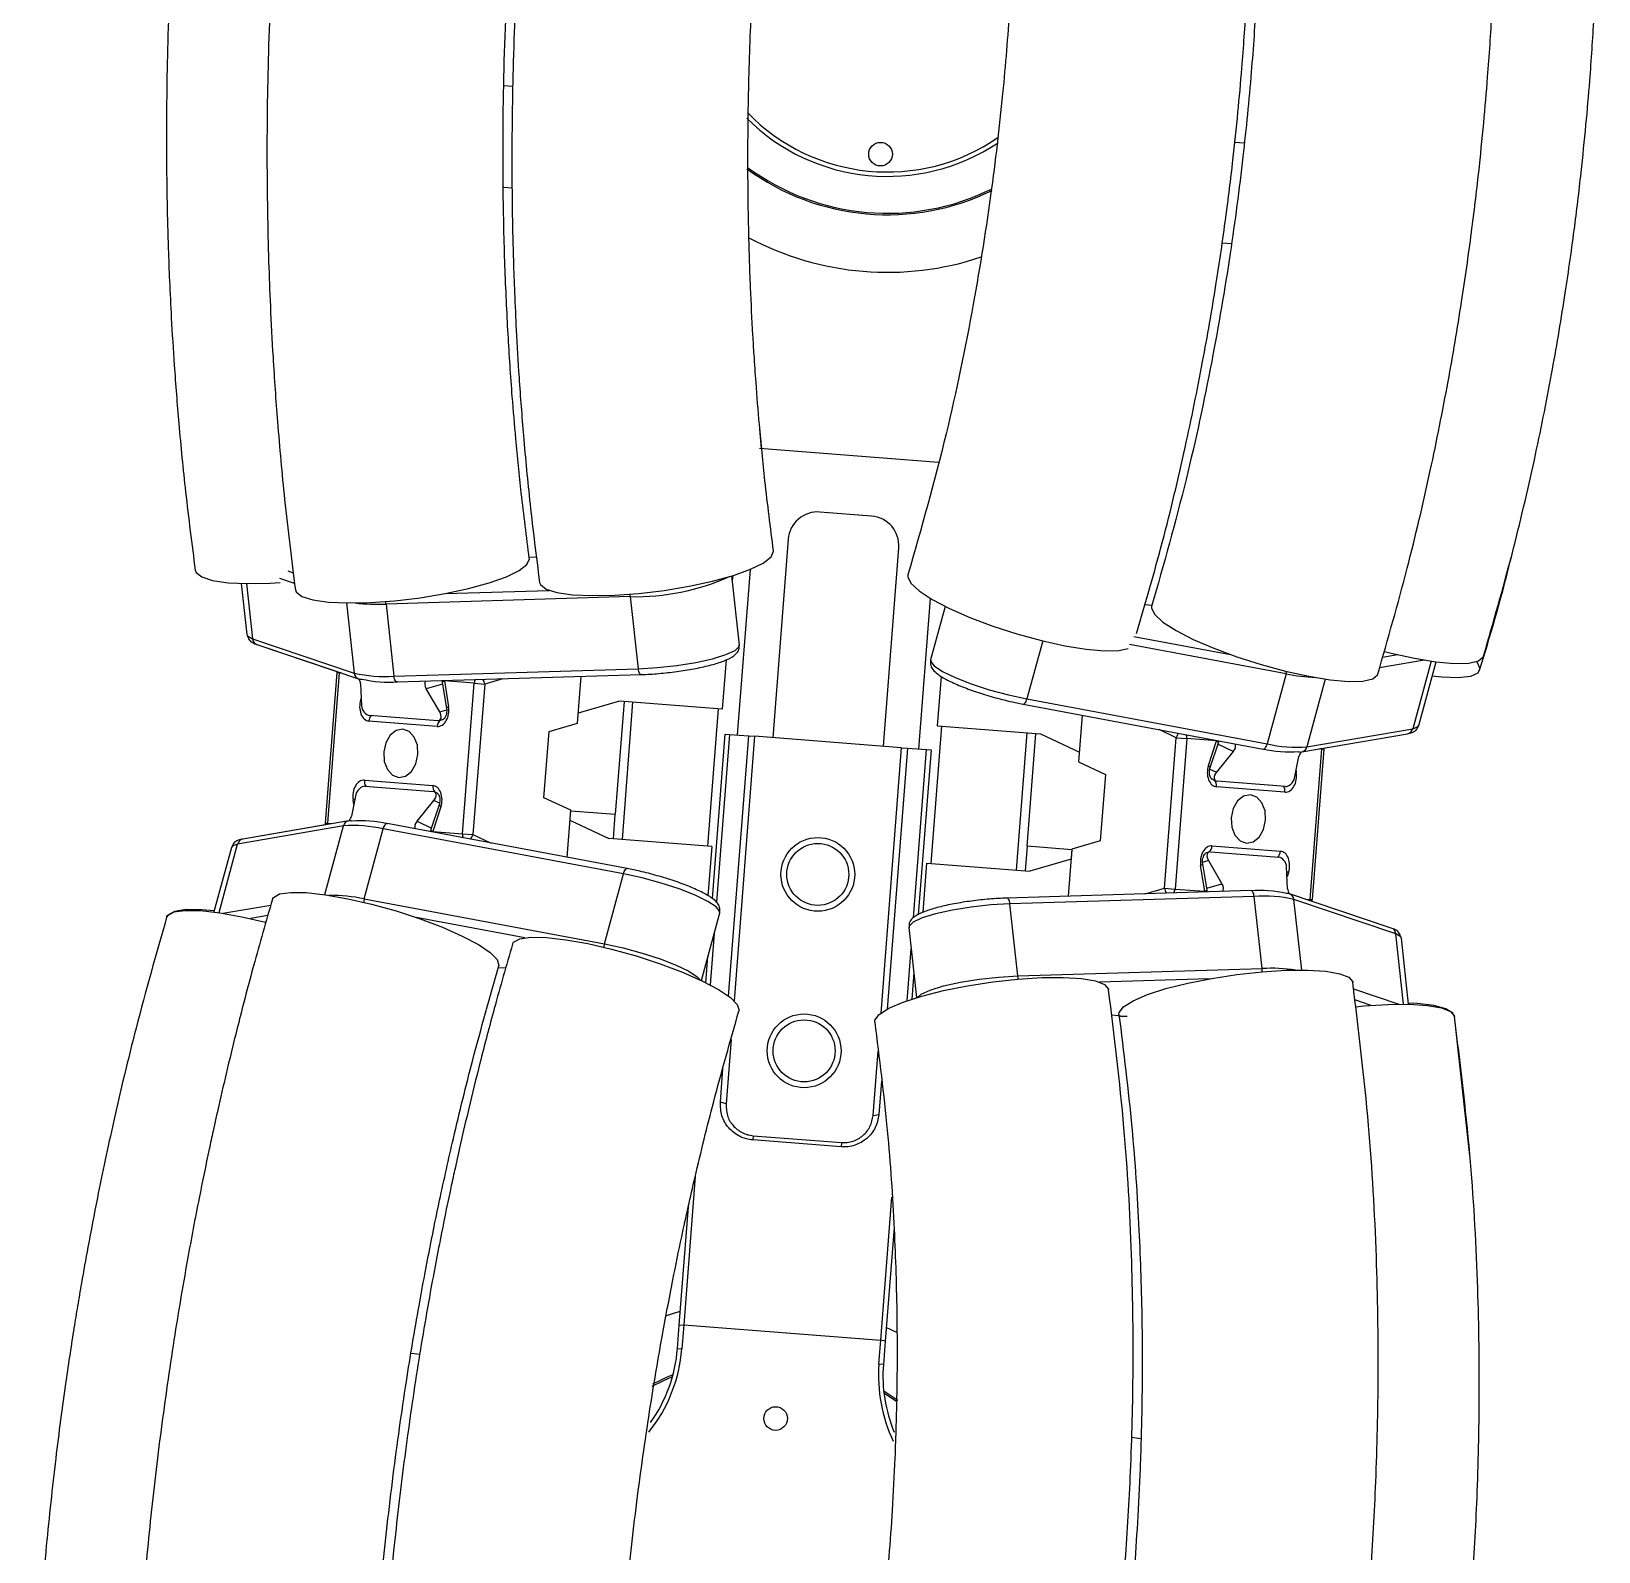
# Model space of a CAD drawing. Header units: millimetres. Extents: x 15 to 1184, y 5 to 836.
# Drawn here: x 490.67 to 511.92, y 333.74 to 354.36 of the extents above; entities that cross this region are included whole.
import ezdxf

# ---------------------------------------------------------------- set-up
doc = ezdxf.new("R2010")
doc.units = ezdxf.units.MM
doc.layers.get('0').update_dxf_attribs({"lineweight": 18})

msp = doc.modelspace()

# ---------------------------------------------------------------- linework, layer by layer
at = {"color": 7, "linetype": 'Continuous', "lineweight": 25}
for p, q in [((497.0805, 353.6245), (497.2022, 353.6151)), ((506.9882, 352.8562), (507.1165, 352.8463)), ((497.192, 352.2309), (497.0772, 352.2398)), ((506.9419, 351.4748), (506.815, 351.4846)), ((500.5731, 348.7039), (500.5496, 348.9655)), ((500.545, 348.7061), (502.9703, 348.518)), ((502.0642, 347.7859), (501.3633, 347.8402)), ((500.9336, 347.4724), (500.7249, 344.7804)), ((497.4209, 347.2343), (497.5215, 347.2265)), ((502.2233, 344.6642), (502.4321, 347.3562)), ((494.1525, 347.0422), (494.2246, 347.0179)), ((500.2717, 346.0364), (500.1683, 346.9739)), ((500.181, 346.9778), (500.1756, 346.908)), ((500.4175, 347.0616), (500.2435, 344.8178)), ((493.5179, 346.8722), (493.5942, 346.1808)), ((493.518, 346.8721), (493.5942, 346.1808)), ((493.5882, 346.8705), (493.6708, 346.1217)), ((494.2421, 346.8701), (494.0419, 346.9376)), ((496.282, 346.7348), (497.6948, 346.7779)), ((494.945, 346.6084), (495.0499, 345.6572)), ((498.7922, 346.6934), (495.4817, 346.5925)), ((495.4817, 346.5925), (495.5895, 345.6153)), ((498.7922, 346.6934), (498.8999, 345.7162)), ((502.7047, 344.6269), (502.863, 346.6678)), ((503.0613, 346.5609), (502.8647, 345.8353)), ((505.7674, 346.587), (505.866, 346.5794)), ((505.6203, 346.1529), (506.9316, 345.9071)), ((493.6708, 346.1217), (495.0499, 345.6572)), ((493.7306, 346.0438), (495.1097, 345.5793)), ((493.7306, 346.0438), (494.8177, 345.6776)), ((504.3837, 346.0933), (504.1707, 345.3075)), ((507.6832, 345.6463), (505.5585, 346.0445)), ((495.5895, 345.6153), (498.8999, 345.7162)), ((500.0925, 345.8359), (500.0406, 345.1672)), ((509.5593, 345.8341), (508.9505, 345.7295)), ((508.9903, 345.8727), (509.1936, 345.9077)), ((509.6487, 345.8201), (509.3999, 344.902)), ((509.4846, 344.9485), (509.7182, 345.8106)), ((494.8155, 345.6632), (494.6573, 343.6228)), ((494.8156, 345.6632), (494.6574, 343.6228)), ((494.8448, 345.661), (494.6866, 343.6206)), ((494.8177, 345.6776), (494.8155, 345.6632)), ((494.8155, 345.6632), (494.8156, 345.6632)), ((494.8178, 345.6776), (494.8156, 345.6632)), ((494.8156, 345.6632), (494.8448, 345.661)), ((494.8455, 345.6682), (494.8448, 345.661)), ((494.8738, 345.6587), (494.8448, 345.661)), ((495.137, 345.5111), (495.15, 345.2119)), ((495.6303, 345.5364), (498.9408, 345.6373)), ((496.2474, 345.507), (496.026, 345.4422)), ((496.2439, 345.5283), (496.3024, 345.1794)), ((496.272, 345.5503), (496.2726, 345.556)), ((496.272, 345.5503), (496.3305, 345.2014)), ((496.6778, 345.5188), (496.272, 345.5503)), ((496.5195, 343.4784), (496.6778, 345.5188)), ((496.8188, 345.5079), (496.6605, 343.4675)), ((496.6778, 345.5188), (496.8188, 345.5079)), ((497.0656, 345.5802), (496.8188, 345.5079)), ((498.0769, 344.9787), (498.1261, 345.6125)), ((502.9591, 344.9409), (503.0111, 345.6123)), ((507.6832, 345.6463), (507.4261, 344.6974)), ((508.2151, 345.5761), (507.9657, 344.6556)), ((495.1389, 345.2938), (495.1456, 345.3137)), ((495.1389, 345.2938), (495.1466, 345.2895)), ((496.2091, 345.1298), (496.026, 345.4422)), ((498.6447, 345.2755), (498.0873, 345.1123)), ((500.0406, 345.1672), (498.6447, 345.2755)), ((504.1707, 345.3075), (507.4261, 344.6974)), ((496.1825, 345.0112), (495.2559, 345.083)), ((496.2091, 345.1298), (496.3038, 345.1575)), ((498.7082, 345.2706), (498.5897, 343.7424)), ((498.825, 345.2615), (498.6808, 343.4016)), ((499.843, 343.3115), (499.9872, 345.1714)), ((504.1182, 345.2358), (507.3736, 344.6257)), ((504.9194, 345.0857), (504.8702, 344.4519)), ((496.1766, 344.9347), (495.2499, 345.0065)), ((496.1992, 345.0127), (496.2528, 345.0284)), ((497.6213, 343.9675), (497.691, 344.8657)), ((497.691, 344.8657), (498.0769, 344.9787)), ((503.0124, 344.9368), (502.8682, 343.0769)), ((502.9591, 344.9409), (504.3549, 344.8327)), ((506.1949, 344.7808), (505.9621, 344.8903)), ((507.9657, 344.6556), (509.3999, 344.902)), ((499.9053, 342.6004), (500.0783, 344.8306)), ((500.1381, 344.8259), (499.9615, 342.5488)), ((500.0783, 344.8306), (500.1381, 344.8259)), ((500.1252, 341.2763), (500.3989, 344.8057)), ((500.1381, 344.8259), (500.3989, 344.8057)), ((500.4771, 344.7997), (500.199, 341.2139)), ((500.3989, 344.8057), (500.4771, 344.7997)), ((502.4711, 344.645), (500.4771, 344.7997)), ((502.1921, 341.0479), (502.4711, 344.645)), ((502.5492, 344.639), (502.2747, 341.0994)), ((502.4711, 344.645), (502.5492, 344.639)), ((502.5492, 344.639), (502.8101, 344.6187)), ((504.0304, 342.9868), (504.1746, 344.8467)), ((504.1729, 343.3094), (504.2914, 344.8376)), ((504.3549, 344.8327), (504.8806, 344.5855)), ((506.0367, 342.7404), (506.1949, 344.7808)), ((506.3359, 344.7699), (506.1777, 342.7294)), ((506.1949, 344.7808), (506.3359, 344.7699)), ((506.7417, 344.7384), (506.3359, 344.7699)), ((506.6301, 344.4027), (506.7417, 344.7384)), ((506.6544, 344.3766), (506.7661, 344.7123)), ((506.742, 344.7441), (506.7417, 344.7384)), ((506.9681, 344.5936), (506.7593, 344.6919)), ((507.8946, 344.5878), (509.3288, 344.8342)), ((508.1981, 344.6254), (508.1982, 344.64)), ((502.6334, 342.3405), (502.8101, 344.6187)), ((502.8699, 344.6141), (502.6966, 342.3799)), ((502.8101, 344.6187), (502.8699, 344.6141)), ((504.8702, 344.4519), (505.2341, 344.2807)), ((506.9681, 344.5936), (506.739, 344.3132)), ((507.7981, 344.2311), (507.8571, 344.5247)), ((508.0107, 342.5873), (508.1689, 344.6277)), ((508.0399, 342.585), (508.1981, 344.6254)), ((508.1689, 344.6277), (508.1398, 344.63)), ((508.1689, 344.6277), (508.1693, 344.635)), ((508.1689, 344.6277), (508.1981, 344.6254)), ((505.2341, 344.2807), (505.1645, 343.3826)), ((506.6493, 344.3554), (506.739, 344.3132)), ((506.6802, 344.2198), (506.7307, 344.196)), ((507.8217, 344.3103), (507.8134, 344.3072)), ((507.8182, 344.331), (507.8217, 344.3103)), ((495.0715, 344.0105), (495.0126, 343.7169)), ((495.1878, 344.2047), (496.1144, 344.1329)), ((495.1961, 344.1215), (496.1227, 344.0497)), ((496.1753, 344.0285), (496.139, 344.0455)), ((507.6677, 344.0435), (506.7411, 344.1154)), ((507.6736, 344.1201), (506.747, 344.1919)), ((495.0444, 343.875), (495.0338, 343.9379)), ((495.9016, 343.6479), (496.1307, 343.9284)), ((496.201, 343.8716), (496.0894, 343.536)), ((496.2254, 343.8455), (496.1138, 343.5099)), ((496.2062, 343.8928), (496.1307, 343.9284)), ((497.9852, 343.7964), (497.6213, 343.9675)), ((497.9358, 343.1586), (497.9852, 343.7964)), ((497.9847, 343.7893), (498.5897, 343.7424)), ((494.904, 343.586), (493.4698, 343.3396)), ((494.9751, 343.6537), (493.5409, 343.4073)), ((494.6582, 343.5993), (493.5409, 343.4073)), ((494.6512, 342.6529), (494.904, 343.586)), ((494.6573, 343.6228), (494.6574, 343.6228)), ((494.6574, 343.6228), (494.6866, 343.6206)), ((494.6866, 343.6206), (494.7523, 343.6155)), ((498.7514, 343.0057), (495.4961, 343.6158)), ((495.9016, 343.6479), (496.0962, 343.5564)), ((497.9749, 343.6628), (498.5005, 343.4156)), ((498.564, 343.4107), (498.5897, 343.7424)), ((495.1864, 342.5953), (495.4436, 343.5442)), ((498.6989, 342.9341), (495.4436, 343.5442)), ((496.1138, 343.5099), (496.1133, 343.5001)), ((496.1138, 343.5099), (496.5195, 343.4784)), ((496.5195, 343.4784), (496.6605, 343.4675)), ((496.6605, 343.4675), (496.9075, 343.3513)), ((499.8964, 343.3073), (498.5005, 343.4156)), ((505.1645, 343.3826), (504.7785, 343.2696)), ((493.385, 343.293), (493.1479, 342.4182)), ((493.3851, 343.293), (493.148, 342.4182)), ((493.2176, 342.4088), (493.4698, 343.3396)), ((499.8964, 343.3073), (499.8445, 342.6379)), ((504.1729, 343.3094), (504.1472, 342.9777)), ((504.778, 343.2625), (504.1729, 343.3094)), ((504.7785, 343.2696), (504.7291, 342.6318)), ((504.7779, 343.2625), (504.7681, 343.136)), ((506.6411, 343.2311), (506.6026, 343.2199)), ((506.6579, 343.2327), (507.5845, 343.1608)), ((506.6789, 343.3136), (507.6055, 343.2418)), ((502.7631, 342.4134), (502.8148, 343.081)), ((502.8148, 343.081), (504.2107, 342.9728)), ((504.7681, 343.136), (504.2106, 342.9728)), ((504.7682, 343.136), (504.2107, 342.9728)), ((506.5835, 342.698), (506.5249, 343.0468)), ((506.6313, 343.1141), (506.5516, 343.0907)), ((506.6116, 342.72), (506.553, 343.0689)), ((506.6313, 343.1141), (506.8144, 342.8017)), ((507.7033, 342.7327), (507.6904, 343.0319)), ((507.7165, 342.9544), (507.6964, 342.8938)), ((498.4418, 341.9852), (498.6989, 342.9341)), ((505.7747, 342.6637), (506.0367, 342.7404)), ((506.0367, 342.7404), (506.1777, 342.7294)), ((506.1777, 342.7294), (506.5835, 342.698)), ((506.608, 342.7412), (506.8144, 342.8017)), ((493.271, 342.4007), (493.9186, 342.512)), ((495.1864, 342.5953), (498.4418, 341.9852)), ((507.2101, 342.7074), (503.8996, 342.6065)), ((507.2509, 342.6285), (503.9404, 342.5276)), ((504.0482, 341.5504), (503.9404, 342.5276)), ((506.5824, 342.6883), (506.5835, 342.698)), ((507.3587, 341.6513), (507.2509, 342.6285)), ((509.1097, 342.2), (507.7307, 342.6646)), ((509.1695, 342.1221), (507.7905, 342.5867)), ((507.8959, 341.6306), (507.7905, 342.5867)), ((507.9449, 342.5924), (508.0107, 342.5873)), ((508.0107, 342.5873), (508.0399, 342.585)), ((493.8781, 342.3686), (493.6453, 342.3286)), ((497.3615, 342.0677), (495.8916, 342.3432)), ((499.7563, 341.4887), (500.005, 342.4062)), ((499.9286, 342.1243), (499.8747, 341.4295)), ((502.5686, 342.2074), (502.6735, 341.2562)), ((509.2748, 341.1677), (509.1695, 342.1221)), ((502.5461, 341.2147), (502.6006, 341.9175)), ((509.345, 341.1668), (509.2461, 342.0631)), ((497.1037, 341.6544), (497.0038, 341.6622)), ((497.0126, 341.6615), (497.0045, 341.6604)), ((499.8168, 341.4591), (499.8443, 341.8132)), ((502.6359, 341.5971), (502.6079, 341.2355)), ((504.0482, 341.5504), (507.3587, 341.6513)), ((506.6388, 341.5115), (505.1541, 341.4662)), ((502.6733, 341.2561), (502.6734, 341.2573)), ((508.5973, 341.374), (509.21, 341.1676)), ((508.8361, 341.1517), (508.6136, 341.2267)), ((505.4194, 341.0096), (505.3153, 341.0176)), ((505.4103, 341.0103), (505.4631, 340.9993)), ((510.1756, 339.1155), (509.9663, 341)), ((500.1584, 340.6896), (500.0905, 339.8146)), ((502.0845, 339.66), (502.1522, 340.533)), ((500.0139, 339.8404), (500.0493, 340.2973)), ((502.1992, 340.125), (502.1642, 339.6736)), ((500.0905, 339.8146), (500.0139, 339.8404)), ((502.0845, 339.66), (502.1642, 339.6736)), ((500.4584, 339.3849), (500.4538, 339.3264)), ((501.6502, 339.2336), (500.4538, 339.3264)), ((500.4584, 339.3849), (501.6548, 339.2921)), ((501.6548, 339.2921), (501.6502, 339.2336)), ((499.6733, 338.8319), (499.5172, 336.8192)), ((502.1892, 336.612), (502.3394, 338.5495)), ((499.4569, 336.8174), (499.5812, 338.4208)), ((502.3679, 338.1405), (502.2485, 336.601)), ((499.4323, 336.5006), (499.4569, 336.8174)), ((499.4569, 336.8174), (499.5172, 336.8192)), ((499.5172, 336.8192), (499.4921, 336.4959)), ((499.5172, 336.8192), (502.1892, 336.612)), ((502.4137, 336.7106), (502.2627, 336.7846)), ((502.1641, 336.2887), (502.1892, 336.612)), ((502.2485, 336.601), (502.1892, 336.612)), ((502.2485, 336.601), (502.2239, 336.2841)), ((495.9393, 336.4162), (495.8207, 336.43)), ((499.4323, 336.5006), (499.4921, 336.4959)), ((502.2239, 336.2841), (502.1641, 336.2887)), ((502.4216, 335.7965), (502.2288, 335.9212)), ((502.2316, 335.8962), (502.4021, 335.7857)), ((505.7146, 335.2763), (505.586, 335.2913))]:
    msp.add_line(p, q, dxfattribs=at)
for points in [[(494.252, 346.7865), (494.263, 346.7569), (494.3408, 346.6965), (494.4887, 346.6503), (494.6996, 346.6204), (494.9638, 346.6081), (495.2689, 346.6141), (495.6005, 346.6381), (495.9433, 346.6789), (496.2811, 346.7347), (496.5982, 346.8028), (496.8798, 346.88), (497.1126, 346.9628), (497.2859, 347.0473), (497.3914, 347.1294), (497.4243, 347.2055), (497.4238, 347.2105)], [(497.5627, 346.8859), (497.5736, 346.8563), (497.6514, 346.7957), (497.7992, 346.7493), (498.01, 346.7192), (498.2741, 346.707), (498.5791, 346.713), (498.9107, 346.7372), (499.2534, 346.7783), (499.5912, 346.8344), (499.9083, 346.9029), (500.1899, 346.9805), (500.4228, 347.0638), (500.596, 347.1487), (500.7016, 347.2313), (500.7346, 347.3077), (500.7341, 347.3129)], [(492.8952, 347.0506), (492.906, 347.0211), (492.9835, 346.9598), (493.1311, 346.9129), (493.3418, 346.8826), (493.6057, 346.8703), (493.9105, 346.8766), (494.0469, 346.8847)], [(502.5561, 346.9874), (502.5539, 346.9613), (502.5964, 346.8739), (502.7086, 346.7701), (502.8853, 346.6548), (503.1181, 346.5333), (503.3962, 346.4112), (503.7067, 346.2944), (504.0349, 346.1883), (504.3656, 346.0978), (504.6832, 346.0271), (504.973, 345.9797), (505.2213, 345.9576), (505.4166, 345.9619), (505.5408, 345.9888)], [(495.4817, 346.5925), (495.4803, 346.612), (495.4803, 346.6275)], [(498.7922, 346.6934), (498.7908, 346.7129), (498.7907, 346.7266)], [(505.861, 346.5611), (505.8591, 346.5356), (505.902, 346.4495), (506.0146, 346.3473), (506.1918, 346.2335), (506.4251, 346.1137), (506.7038, 345.9933), (507.0147, 345.878), (507.3433, 345.7732), (507.6743, 345.6837), (507.9922, 345.6139), (508.2821, 345.5669), (508.5304, 345.5449), (508.7257, 345.549), (508.8586, 345.579), (508.9231, 345.6334), (508.9266, 345.6436)], [(493.5942, 346.1808), (493.602, 346.1621), (493.6708, 346.1217)], [(498.8999, 345.7162), (499.158, 345.7313), (499.4246, 345.7603), (499.6807, 345.8014), (499.9078, 345.8515), (500.0896, 345.907), (500.2129, 345.9639), (500.269, 346.0182), (500.2717, 346.0364)], [(509.0161, 345.9515), (509.1079, 345.9282), (509.4257, 345.8581), (509.7155, 345.811), (509.9639, 345.789), (510.1591, 345.7931), (510.2922, 345.8233), (510.3567, 345.878), (510.3602, 345.8881)], [(498.9408, 345.6373), (498.9332, 345.6389), (498.9257, 345.6443), (498.9186, 345.6533), (498.9123, 345.6655), (498.9069, 345.6804), (498.9028, 345.6976), (498.8999, 345.7162)], [(502.8647, 345.8353), (502.8646, 345.8169), (502.9116, 345.7547), (503.0247, 345.6794), (503.1958, 345.5965), (503.4124, 345.512), (503.6591, 345.432), (503.9181, 345.3621), (504.1707, 345.3075)], [(510.2633, 345.8128), (510.2672, 345.8081), (510.3098, 345.7209), (510.2806, 345.6541), (510.1811, 345.611), (510.0159, 345.5935), (509.7928, 345.6024), (509.6656, 345.6164)], [(495.6303, 345.5364), (495.6227, 345.538), (495.6152, 345.5434), (495.6081, 345.5524), (495.6018, 345.5646), (495.5965, 345.5795), (495.5923, 345.5967), (495.5895, 345.6153)], [(496.243, 345.5551), (496.2425, 345.5463), (496.2439, 345.5283)], [(496.272, 345.5503), (496.2593, 345.5444), (496.2501, 345.5386), (496.2449, 345.533), (496.2439, 345.5283)], [(507.6832, 345.6463), (507.6876, 345.6653), (507.6899, 345.6799)], [(504.1182, 345.2358), (504.1259, 345.2363), (504.1342, 345.2404), (504.1426, 345.2482), (504.1507, 345.2593), (504.1583, 345.2732), (504.1651, 345.2895), (504.1707, 345.3075)], [(496.3305, 345.2014), (496.3178, 345.1956), (496.3087, 345.1897), (496.3035, 345.1841), (496.3024, 345.1794)], [(495.9148, 344.5516), (495.9069, 344.6789), (495.8647, 344.7896), (495.7948, 344.8667), (495.7077, 344.8987), (495.6167, 344.8806), (495.5357, 344.8151), (495.477, 344.7123), (495.4495, 344.5877), (495.4575, 344.4604), (495.4996, 344.3498), (495.5696, 344.2726), (495.6566, 344.2407), (495.7476, 344.2588), (495.8286, 344.3243), (495.8873, 344.4271), (495.9148, 344.5516)], [(509.3999, 344.902), (509.4741, 344.9313), (509.4846, 344.9485)], [(506.7417, 344.7384), (506.7533, 344.7306), (506.7615, 344.7234), (506.7657, 344.7171), (506.7661, 344.7123)], [(506.7661, 344.7123), (506.7702, 344.7299), (506.771, 344.7387)], [(507.3736, 344.6257), (507.3813, 344.6262), (507.3896, 344.6303), (507.3979, 344.6381), (507.4061, 344.6492), (507.4137, 344.6631), (507.4204, 344.6794), (507.4261, 344.6974)], [(506.6301, 344.4027), (506.6417, 344.395), (506.6498, 344.3878), (506.6541, 344.3815), (506.6545, 344.3767)], [(507.4059, 343.6605), (507.398, 343.7878), (507.3558, 343.8985), (507.2859, 343.9756), (507.1988, 344.0076), (507.1078, 343.9895), (507.0268, 343.924), (506.9681, 343.8212), (506.9406, 343.6966), (506.9486, 343.5693), (506.9907, 343.4587), (507.0607, 343.3815), (507.1478, 343.3496), (507.2387, 343.3677), (507.3198, 343.4332), (507.3785, 343.536), (507.4059, 343.6605)], [(495.0587, 343.9463), (495.0495, 343.9436), (495.0338, 343.9379)], [(496.201, 343.8716), (496.2013, 343.8668), (496.2056, 343.8605), (496.2137, 343.8533), (496.2254, 343.8455)], [(494.6573, 343.6228), (494.6573, 343.6077), (494.6582, 343.5993)], [(494.6574, 343.6228), (494.6573, 343.6077), (494.6583, 343.5993)], [(494.6862, 343.6041), (494.6862, 343.6042), (494.6866, 343.6206)], [(495.4436, 343.5442), (495.4493, 343.5622), (495.456, 343.5784), (495.4636, 343.5924), (495.4718, 343.6035), (495.4801, 343.6112), (495.4884, 343.6154), (495.4961, 343.6158)], [(496.0894, 343.536), (496.0852, 343.5183), (496.0843, 343.5056)], [(496.0894, 343.536), (496.0897, 343.5311), (496.094, 343.5248), (496.1021, 343.5176), (496.1138, 343.5099)], [(493.4698, 343.3396), (493.3956, 343.3103), (493.3851, 343.293)], [(498.6989, 342.9341), (498.7046, 342.9521), (498.7114, 342.9684), (498.719, 342.9823), (498.7271, 342.9934), (498.7355, 343.0011), (498.7437, 343.0053), (498.7514, 343.0057)], [(506.553, 343.0689), (506.552, 343.0641), (506.5468, 343.0586), (506.5376, 343.0527), (506.5249, 343.0468)], [(507.6932, 342.9666), (507.7018, 342.9624), (507.7165, 342.9544)], [(500.005, 342.4062), (500.0051, 342.4247), (499.958, 342.4869), (499.845, 342.5622), (499.6739, 342.645), (499.4573, 342.7295), (499.2106, 342.8096), (498.9516, 342.8795), (498.6989, 342.9341)], [(493.941, 342.591), (493.9549, 342.6163), (494.0387, 342.6625), (494.1898, 342.6842), (494.401, 342.6804), (494.6625, 342.6513), (494.962, 342.5982), (495.2855, 342.5237), (495.6179, 342.4313), (495.9437, 342.3251), (496.2476, 342.2103), (496.5155, 342.0921), (496.7347, 341.9762), (496.895, 341.8678), (496.989, 341.7722), (497.0123, 341.6937), (497.0107, 341.6874)], [(503.9404, 342.5276), (503.6824, 342.5126), (503.4157, 342.4835), (503.1596, 342.4424), (502.9325, 342.3923), (502.7508, 342.3368), (502.6274, 342.2799), (502.5714, 342.2257), (502.5686, 342.2074)], [(503.9404, 342.5276), (503.9376, 342.5463), (503.9334, 342.5634), (503.9281, 342.5784), (503.9217, 342.5905), (503.9147, 342.5995), (503.9071, 342.6049), (503.8996, 342.6065)], [(506.6116, 342.72), (506.6105, 342.7153), (506.6053, 342.7097), (506.5962, 342.7038), (506.5835, 342.698)], [(506.6119, 342.6892), (506.6129, 342.7019), (506.6116, 342.72)], [(507.2509, 342.6285), (507.2481, 342.6472), (507.2439, 342.6643), (507.2385, 342.6793), (507.2322, 342.6915), (507.2251, 342.7004), (507.2176, 342.7058), (507.2101, 342.7074)], [(508.0107, 342.5873), (508.0085, 342.5711), (508.0084, 342.571)], [(508.0353, 342.5619), (508.0376, 342.5701), (508.0399, 342.585)], [(493.1521, 342.4332), (492.9843, 342.4484), (492.7691, 342.4502), (492.6134, 342.4259), (492.5244, 342.3767), (492.5073, 342.3465)], [(492.5074, 342.3467), (492.5209, 342.3716), (492.6043, 342.4181), (492.7549, 342.4401), (492.9657, 342.4365), (493.2268, 342.4074), (493.526, 342.3543), (493.8467, 342.2803)], [(509.2461, 342.0631), (509.2384, 342.0817), (509.1695, 342.1221)], [(497.1967, 341.9822), (497.2105, 342.0074), (497.2941, 342.0537), (497.445, 342.0754), (497.6561, 342.0717), (497.9174, 342.0425), (498.2167, 341.9894), (498.5401, 341.9147), (498.8725, 341.822), (499.1982, 341.7157), (499.5021, 341.6006), (499.77, 341.4821), (499.9893, 341.3659), (500.1498, 341.2572), (500.2439, 341.1613), (500.2673, 341.0826), (500.2657, 341.076)], [(498.4418, 341.9852), (498.6944, 341.9306), (498.9534, 341.8607), (499.2001, 341.7807), (499.4168, 341.6962), (499.5878, 341.6133), (499.7009, 341.538), (499.7385, 341.4971)], [(502.1071, 340.9251), (502.11, 340.9525), (502.1687, 341.0295), (502.2986, 341.1119), (502.4937, 341.1958), (502.7447, 341.2773), (503.0401, 341.3526), (503.366, 341.4181), (503.7071, 341.4709), (504.0475, 341.5084), (504.3712, 341.5288), (504.6632, 341.5313), (504.9098, 341.5158), (505.0995, 341.4828), (505.2233, 341.434), (505.2755, 341.3717), (505.2767, 341.3639)], [(502.6853, 341.2598), (502.7352, 341.3027), (502.8586, 341.3597), (503.0403, 341.4152), (503.2674, 341.4652), (503.5235, 341.5063), (503.7902, 341.5354), (504.0482, 341.5504)], [(505.4172, 341.0288), (505.42, 341.0559), (505.4786, 341.1325), (505.6084, 341.2143), (505.8033, 341.2976), (506.0544, 341.3785), (506.3497, 341.4531), (506.6756, 341.518), (507.0168, 341.5702), (507.3573, 341.6072), (507.6812, 341.6272), (507.9733, 341.6294), (508.2201, 341.6137), (508.4099, 341.5807), (508.5339, 341.5321), (508.5863, 341.47), (508.5876, 341.4619)], [(508.6271, 341.1334), (508.7368, 341.1438), (509.0606, 341.1641), (509.3527, 341.1666), (509.5993, 341.151), (509.789, 341.118), (509.9129, 341.0693), (509.9652, 341.0072), (509.9664, 340.9993)], [(509.9663, 341.0001), (509.9439, 341.0471), (509.8499, 341.106), (509.6871, 341.1496), (509.4633, 341.176), (509.3433, 341.182)], [(505.5294, 341.001), (505.4707, 340.9986), (505.4104, 341.0103)], [(499.4711, 337.0011), (499.4667, 336.9998), (499.2669, 336.9364)], [(499.3715, 336.1428), (499.3011, 336.1134), (499.0959, 336.0161)], [(499.0901, 335.9905), (499.2374, 336.063), (499.3649, 336.1185)]]:
    msp.add_lwpolyline(points, dxfattribs=at)
for centre, radius in [((502.1853, 352.693), 0.16), ((501.3349, 342.9277), 0.5), ((501.3349, 342.9277), 0.42), ((501.1494, 340.5349), 0.5), ((501.1494, 340.5349), 0.42), ((500.7628, 335.5499), 0.16)]:
    msp.add_circle(centre, radius, dxfattribs=at)
for centre, radius, start, end in [((502.2782, 355.0912), 2.7, 225.05314, 303.77918), ((502.2782, 355.0912), 2.64, 224.02193, 304.72236), ((502.2782, 355.0912), 3.2, 233.65796, 296.32799), ((502.2782, 355.0912), 3.22, 233.71674, 296.15582), ((502.2782, 355.0912), 4, 242.00133, 288.52205), ((501.3324, 347.4414), 0.4, 85.56574, 175.56574), ((502.0332, 347.3871), 0.4, 355.56574, 85.56574), ((498.8566, 349.8465), 3.1537, 268.82932, 293.95931), ((495.3655, 349.1152), 2.5254, 263.10188, 272.63636), ((493.7614, 346.1293), 0.0909, 184.80677, 250.23277), ((495.4573, 347.4116), 1.8011, 256.9251, 274.20639), ((495.1404, 345.6648), 0.0909, 184.80677, 250.23277), ((495.1367, 345.6599), 0.085, 251.46635, 280.6264), ((495.5191, 347.1553), 1.621, 256.9251, 274.20639), ((496.8091, 345.5096), 0.1316, 153.28275, 175.97681), ((496.6774, 345.4925), 0.1422, 6.19155, 33.93333), ((508.197, 348.1869), 2.592, 258.56859, 267.45464), ((495.3681, 345.0008), 0.1183, 137.29759, 177.2472), ((496.2851, 344.9325), 0.1086, 127.65001, 178.86343), ((509.3116, 344.9235), 0.0909, 280.89872, 346.32471), ((506.3322, 344.7438), 0.1422, 137.19816, 164.93993), ((506.2048, 344.781), 0.1316, 355.15468, 17.84874), ((507.8336, 346.4519), 1.8011, 256.9251, 274.20639), ((507.8774, 344.6771), 0.0909, 280.89872, 346.32471), ((507.733, 346.2082), 1.621, 256.9251, 274.20639), ((507.8803, 344.6716), 0.085, 250.50508, 279.66513), ((495.3025, 344.1918), 0.1155, 173.58451, 218.27581), ((496.2264, 344.1197), 0.1128, 173.28713, 222.4624), ((506.6335, 344.13), 0.1086, 352.26806, 43.48147), ((507.5501, 344.0562), 0.1183, 353.88429, 33.83389), ((494.9923, 343.5645), 0.0909, 100.89872, 166.32471), ((495.0361, 341.7897), 1.8011, 76.9251, 94.20639), ((494.9894, 343.5699), 0.085, 70.50508, 99.66513), ((495.1367, 342.0334), 1.621, 76.9251, 94.20639), ((493.5581, 343.3181), 0.0909, 100.89872, 166.32471), ((496.6496, 343.4672), 0.1305, 175.09136, 199.98831), ((496.5239, 343.5041), 0.1414, 315.1663, 344.98674), ((506.5662, 343.3179), 0.1128, 308.66909, 357.84435), ((507.4902, 343.2467), 0.1155, 312.85567, 357.54697), ((506.1773, 342.7555), 0.1414, 186.14474, 215.96518), ((506.0475, 342.7385), 0.1305, 331.14318, 356.04013), ((494.7172, 340.3471), 2.2966, 78.21096, 90.12297), ((495.4286, 342.5297), 0.2508, 164.84092, 175.32372), ((507.3212, 341.0885), 1.621, 76.9251, 94.20639), ((507.383, 340.8322), 1.8011, 76.9251, 94.20639), ((507.7036, 342.584), 0.085, 71.46635, 100.6264), ((507.6999, 342.5791), 0.0909, 4.80677, 70.23277), ((509.079, 342.1145), 0.0909, 4.80677, 70.23277), ((498.6841, 341.9196), 0.251, 164.84403, 175.09868), ((503.7981, 341.5229), 0.2516, 356.72418, 6.27879), ((507.4844, 339.4566), 2.1983, 81.42915, 93.2773), ((507.109, 341.6238), 0.2512, 356.23892, 6.28473), ((497.4383, 336.6552), 2.06, 321.21321, 355.56574), ((497.4383, 336.6552), 2, 324.60809, 355.56574), ((504.2179, 336.1295), 2.06, 175.56574, 205.46704), ((504.2179, 336.1295), 2, 175.56574, 202.49552)]:
    msp.add_arc(centre, radius, start, end, dxfattribs=at)
for centre, major_axis, ratio, start_param, end_param in [((495.0607, 345.5478), (-0.0565, 0.086), 0.5992799, 3.9289525, 4.6674277), ((496.0821, 345.4686), (-0.0565, 0.086), 0.5992799, 0.1558035, 1.4854915), ((495.2659, 345.2129), (0.016, 0.2064), 0.6830127, 1.2217305, 3.1415927), ((495.2263, 345.1752), (-0.0565, 0.086), 0.5992799, 0.7873598, 2.707222), ((496.1926, 345.1411), (0.016, 0.2064), 0.6830127, 3.1415927, 5.0614548), ((496.1529, 345.1034), (-0.0565, 0.086), 0.5992799, 2.707222, 4.6270842), ((496.2631, 345.1356), (0.038, 0.1063), 0.6124775, 3.3069846, 3.5602462), ((506.9167, 344.6284), (0.0691, 0.0762), 0.5992799, 4.7976938, 6.1273818), ((507.9382, 344.5492), (0.0691, 0.0762), 0.5992799, 1.6153825, 2.3542328), ((506.7571, 344.3218), (0.016, 0.2064), 0.6830127, 1.2217305, 3.1415927), ((506.6866, 344.3273), (-0.0212, 0.1109), 0.6124775, 2.7229391, 2.9762007), ((506.7904, 344.2785), (0.0691, 0.0762), 0.5992799, 1.6561011, 3.5759633), ((507.6837, 344.25), (0.016, 0.2064), 0.6830127, 3.1415927, 5.0614548), ((507.717, 344.2066), (0.0691, 0.0762), 0.5992799, 3.5759633, 5.4958255), ((495.1718, 343.9983), (0.016, 0.2064), 0.6830127, 0, 1.9198622), ((495.1526, 344.035), (0.0691, 0.0762), 0.5992799, 0.4343706, 2.3542328), ((496.0984, 343.9264), (0.016, 0.2064), 0.6830127, 4.3633231, 6.2831853), ((496.0793, 343.9631), (0.0691, 0.0762), 0.5992799, 4.7976938, 6.7175559), ((496.1689, 343.921), (-0.0212, 0.1109), 0.6124775, 5.8645318, 6.1177934), ((494.9315, 343.6924), (0.0691, 0.0762), 0.5992799, 4.7573503, 5.4958255), ((495.953, 343.6132), (0.0691, 0.0762), 0.5992799, 1.6561011, 2.9857892), ((506.6629, 343.1072), (0.016, 0.2064), 0.6830127, 0, 1.9198622), ((506.5924, 343.1126), (0.038, 0.1063), 0.6124775, 0.1653919, 0.4186535), ((506.6874, 343.1405), (-0.0565, 0.086), 0.5992799, 5.8488147, 7.7686768), ((507.614, 343.0686), (-0.0565, 0.086), 0.5992799, 3.9289525, 5.8488147), ((507.5895, 343.0353), (0.016, 0.2064), 0.6830127, 4.3633231, 6.2831853), ((506.7583, 342.7753), (-0.0565, 0.086), 0.5992799, 3.2973961, 4.6270842), ((507.7797, 342.6961), (-0.0565, 0.086), 0.5992799, 0.7873598, 1.5262101)]:
    msp.add_ellipse(centre, major_axis=major_axis, ratio=ratio, start_param=start_param, end_param=end_param, dxfattribs=at)
for points, knots in [([(495.2822, 364.2625), (495.2051, 363.9501), (495.065, 363.3819), (494.895, 362.6062), (494.77, 361.9941), (494.6739, 361.4924), (494.5908, 361.0344), (494.5094, 360.5579), (494.4282, 360.0507), (494.3167, 359.2995), (494.1874, 358.302), (494.0589, 357.0609), (493.9521, 355.6804), (493.8817, 354.1979), (493.8597, 352.6734), (493.8791, 351.4942), (493.913, 350.601), (493.9506, 349.8779), (494.0117, 349.0032), (494.1066, 347.9496), (494.2011, 347.1941), (494.2521, 346.7863)], [0, 0, 0, 0, 0.9772191, 1.7773818, 2.3996253, 2.8606948, 3.3148027, 3.7984594, 4.3116974, 4.854541, 6.0721329, 7.317407, 8.5768087, 10.1986545, 11.7393482, 13.1241139, 13.7237261, 14.417573, 15.2968404, 16.3608127, 17.6085518, 17.6085518, 17.6085518, 17.6085518]), ([(493.8592, 363.9629), (493.7885, 363.6786), (493.6591, 363.1574), (493.4998, 362.4388), (493.3805, 361.8611), (493.2963, 361.4267), (493.2368, 361.1051), (493.1646, 360.701), (493.0654, 360.1095), (492.9295, 359.2017), (492.7922, 358.1165), (492.6714, 356.9066), (492.5737, 355.5703), (492.5127, 354.1539), (492.498, 352.7289), (492.5182, 351.6829), (492.546, 350.9542), (492.5717, 350.4262), (492.6116, 349.7807), (492.6737, 348.9926), (492.7642, 348.0644), (492.8495, 347.4041), (492.8952, 347.0504)], [0, 0, 0, 0, 0.8898745, 1.6316262, 2.2246841, 2.668625, 2.9634107, 3.2076744, 3.9018638, 4.7626388, 5.9556645, 7.1690517, 8.3886792, 9.9480108, 11.3924551, 12.6395468, 13.0756779, 13.5770105, 14.2247205, 15.0183926, 15.9574542, 17.0411632, 17.0411632, 17.0411632, 17.0411632]), ([(498.5591, 363.7801), (498.4887, 363.4962), (498.3596, 362.9757), (498.2004, 362.2582), (498.081, 361.6815), (497.9966, 361.248), (497.9369, 360.9271), (497.8644, 360.5236), (497.7646, 359.9328), (497.6274, 359.0262), (497.4883, 357.9427), (497.3651, 356.7345), (497.2641, 355.3999), (497.1995, 353.9853), (497.1808, 352.5618), (497.198, 351.5168), (497.2237, 350.7886), (497.2479, 350.2609), (497.286, 349.6156), (497.346, 348.8277), (497.4341, 347.8996), (497.5179, 347.2395), (497.5628, 346.8858)], [0, 0, 0, 0, 0.8885981, 1.6293491, 2.22157, 2.6647672, 2.9588886, 3.2029802, 3.8966343, 4.7567162, 5.9485828, 7.1607276, 8.3791269, 9.9368739, 11.3796595, 12.6252981, 13.0609288, 13.561969, 14.2091824, 15.0021893, 15.940478, 17.0234078, 17.0234078, 17.0234078, 17.0234078]), ([(508.9266, 345.6435), (509.0636, 346.1201), (509.3253, 347.0301), (509.6352, 348.3574), (509.877, 349.5632), (510.0592, 350.6421), (510.1941, 351.5885), (510.2914, 352.3987), (510.3627, 353.1003), (510.4248, 353.8247), (510.4824, 354.6811), (510.529, 355.7486), (510.5483, 357.0023), (510.5236, 358.4391), (510.4333, 360.0519), (510.2623, 361.8332), (510.0648, 363.0579), (509.9614, 363.6991)], [0, 0, 0, 0, 1.5054958, 2.8742761, 4.1051629, 5.1971162, 6.1493145, 6.9611661, 7.6322827, 8.252453, 9.1285336, 10.1900362, 11.4365216, 12.8670427, 14.4800178, 16.2731467, 18.2434696, 18.2434696, 18.2434696, 18.2434696]), ([(497.4238, 347.2106), (497.3863, 347.5064), (497.318, 348.0446), (497.245, 348.7776), (497.1961, 349.3554), (497.162, 349.8288), (497.1353, 350.2609), (497.1121, 350.7105), (497.0927, 351.1887), (497.0665, 352.0893), (497.0617, 353.4214), (497.1209, 355.0935), (497.2341, 356.6697), (497.3824, 358.0841), (497.5303, 359.1735), (497.6596, 359.996), (497.7732, 360.6598), (497.9247, 361.4602), (498.1258, 362.4209), (498.2936, 363.1064), (498.3841, 363.4761)], [0, 0, 0, 0, 0.9075213, 1.6509228, 2.2288181, 2.6571157, 3.0798758, 3.5302007, 4.0081438, 4.5137473, 6.2262489, 7.9820594, 9.4940149, 10.9301218, 12.2206024, 12.7791241, 13.4245309, 14.2423269, 15.2310392, 16.3885607, 16.3885607, 16.3885607, 16.3885607]), ([(505.6563, 346.1937), (505.777, 346.6076), (506.0193, 347.439), (506.3116, 348.6719), (506.5496, 349.8337), (506.7293, 350.8737), (506.8629, 351.786), (506.9596, 352.5671), (507.0308, 353.2437), (507.093, 353.9423), (507.1512, 354.7684), (507.1991, 355.7983), (507.2208, 357.0081), (507.1996, 358.3948), (507.1143, 359.9516), (506.9497, 361.6717), (506.7575, 362.8539), (506.6568, 363.473)], [0, 0, 0, 0, 1.3095122, 2.6300244, 3.8175405, 4.8710054, 5.7896047, 6.5727606, 7.2200977, 7.8184672, 8.663758, 9.687912, 10.8905473, 12.2708312, 13.8273999, 15.5583418, 17.4613521, 17.4613521, 17.4613521, 17.4613521]), ([(506.8098, 363.145), (506.8927, 362.6376), (507.0501, 361.6744), (507.1982, 360.2853), (507.288, 359.0487), (507.3312, 357.9716), (507.3437, 357.06), (507.3373, 356.2891), (507.3176, 355.5514), (507.28, 354.7336), (507.2113, 353.7507), (507.0982, 352.6007), (506.9256, 351.2894), (506.6745, 349.8269), (506.3321, 348.2233), (506.0228, 347.1318), (505.861, 346.5612)], [0, 0, 0, 0, 1.5618296, 2.9650874, 4.2057055, 5.2807333, 6.1881876, 6.9268445, 7.5788837, 8.3864129, 9.364686, 10.5128062, 11.8291437, 13.3110894, 14.9548951, 16.7556769, 16.7556769, 16.7556769, 16.7556769]), ([(510.3602, 345.8881), (510.4929, 346.3474), (510.7462, 347.2242), (511.046, 348.5035), (511.2798, 349.6656), (511.456, 350.7055), (511.5864, 351.6177), (511.6804, 352.3986), (511.7492, 353.0748), (511.8091, 353.773), (511.8646, 354.5984), (511.9094, 355.6272), (511.9277, 356.8356), (511.9033, 358.2204), (511.8153, 359.7749), (511.6491, 361.4918), (511.4574, 362.6721), (511.3571, 363.2901)], [0, 0, 0, 0, 1.4514586, 2.7709544, 3.9574251, 5.0099186, 5.927677, 6.7101523, 7.3569845, 7.9546752, 8.7989939, 9.8220241, 11.0233553, 12.4020972, 13.9567637, 15.6851968, 17.5846305, 17.5846305, 17.5846305, 17.5846305]), ([(500.7341, 347.313), (500.6939, 347.6296), (500.6215, 348.1984), (500.5476, 348.9623), (500.5013, 349.5324), (500.4734, 349.9372), (500.4474, 350.3658), (500.4192, 350.9365), (500.3921, 351.7882), (500.383, 352.8039), (500.4026, 353.9333), (500.457, 355.1774), (500.5539, 356.4914), (500.6938, 357.8081), (500.8283, 358.7982), (500.9439, 359.5407), (501.0491, 360.1633), (501.1958, 360.9484), (501.3967, 361.9158), (501.5674, 362.6123), (501.6603, 362.9911)], [0, 0, 0, 0, 0.9709816, 1.7450356, 2.3203909, 2.6958579, 2.9661787, 3.6105825, 4.409573, 5.5165619, 6.6427871, 7.7752895, 9.2233108, 10.5643234, 11.7219459, 12.2087189, 12.8151676, 13.6166817, 14.6116241, 15.7975589, 15.7975589, 15.7975589, 15.7975589]), ([(503.5062, 362.9133), (503.5865, 362.4261), (503.7389, 361.5013), (503.8811, 360.167), (503.9663, 358.9792), (504.0062, 357.9446), (504.0164, 357.0689), (504.0085, 356.3285), (503.9862, 355.5711), (503.9401, 354.668), (503.8481, 353.5191), (503.6908, 352.1543), (503.4414, 350.5855), (503.0803, 348.8267), (502.737, 347.6223), (502.5561, 346.9875)], [0, 0, 0, 0, 1.5001287, 2.847701, 4.0390044, 5.0712738, 5.9426048, 6.6517897, 7.2781723, 8.1993466, 9.3436468, 10.7095471, 12.2940327, 14.0920903, 16.0964495, 16.0964495, 16.0964495, 16.0964495]), ([(510.3076, 345.6947), (510.447, 346.1568), (510.5993, 346.6622), (510.7227, 347.1799), (510.7332, 347.2243)], [0, 0, 0, 0, 1.4518114, 1.5878806, 1.5878806, 1.5878806, 1.5878806]), ([(493.5997, 346.173), (493.6072, 346.1488), (493.6229, 346.0986), (493.6765, 346.0652), (493.7132, 346.0507), (493.7306, 346.0438)], [0, 0, 0, 0, 0.06416213, 0.13279936, 0.19455878, 0.19455878, 0.19455878, 0.19455878]), ([(498.9408, 345.6373), (498.9804, 345.6389), (499.0962, 345.6434), (499.3014, 345.6611), (499.5432, 345.6934), (499.7689, 345.7358), (499.9635, 345.7854), (500.1196, 345.8422), (500.2074, 345.8937), (500.2705, 345.9627), (500.2675, 346.0151), (500.2663, 346.0353)], [0, 0, 0, 0, 0.0996753, 0.290785, 0.4819453, 0.6733909, 0.8659599, 1.0616522, 1.2675767, 1.3871816, 1.4616092, 1.4616092, 1.4616092, 1.4616092]), ([(502.8668, 345.8275), (502.8644, 345.8049), (502.8592, 345.7558), (502.8994, 345.6962), (502.9627, 345.636), (503.0816, 345.5639), (503.2639, 345.481), (503.4789, 345.4015), (503.7114, 345.3299), (503.9304, 345.2734), (504.062, 345.2471), (504.1182, 345.2358)], [0, 0, 0, 0, 0.0850834, 0.1845488, 0.3199156, 0.5304326, 0.7338506, 0.9283266, 1.1203669, 1.3117692, 1.4548972, 1.4548972, 1.4548972, 1.4548972]), ([(496.3024, 345.1794), (496.3038, 345.1669), (496.3065, 345.141), (496.3005, 345.0996), (496.2877, 345.0648), (496.272, 345.0411), (496.2586, 345.0301), (496.2563, 345.0295), (496.2552, 345.0293)], [0, 0, 0, 0, 0.02855578, 0.05930602, 0.08986289, 0.11522876, 0.14157324, 0.16562411, 0.16562411, 0.16562411, 0.16562411]), ([(509.3288, 344.8342), (509.3493, 344.8389), (509.3928, 344.8488), (509.4553, 344.8798), (509.4726, 344.9295), (509.4796, 344.9495)], [0, 0, 0, 0, 0.07094646, 0.15009719, 0.20319982, 0.20319982, 0.20319982, 0.20319982]), ([(506.6781, 344.2208), (506.6781, 344.2208), (506.6781, 344.2208), (506.6716, 344.2245), (506.6596, 344.2418), (506.6489, 344.2697), (506.6436, 344.3064), (506.6454, 344.3444), (506.6517, 344.3669), (506.6544, 344.3766)], [0, 0, 0, 0, 0.0023795, 0.03191416, 0.05703928, 0.08368812, 0.11201671, 0.14249288, 0.16581694, 0.16581694, 0.16581694, 0.16581694]), ([(496.1774, 344.0275), (496.1774, 344.0275), (496.1774, 344.0274), (496.1838, 344.0237), (496.1959, 344.0065), (496.2066, 343.9786), (496.2119, 343.9419), (496.21, 343.9038), (496.2037, 343.8814), (496.201, 343.8716)], [0, 0, 0, 0, 0.0023795, 0.03191416, 0.05703928, 0.08368812, 0.11201671, 0.14249288, 0.16581694, 0.16581694, 0.16581694, 0.16581694]), ([(493.5409, 343.4073), (493.5204, 343.4027), (493.4769, 343.3928), (493.4144, 343.3618), (493.397, 343.312), (493.3901, 343.292)], [0, 0, 0, 0, 0.07094646, 0.15009719, 0.20319982, 0.20319982, 0.20319982, 0.20319982]), ([(506.553, 343.0689), (506.5517, 343.0814), (506.5489, 343.1073), (506.5549, 343.1487), (506.5677, 343.1834), (506.5834, 343.2071), (506.5969, 343.2181), (506.5992, 343.2187), (506.6003, 343.219)], [0, 0, 0, 0, 0.02855578, 0.05930602, 0.08986289, 0.11522876, 0.14157324, 0.16562411, 0.16562411, 0.16562411, 0.16562411]), ([(500.0029, 342.414), (500.0053, 342.4367), (500.0105, 342.4858), (499.9703, 342.5454), (499.907, 342.6056), (499.7881, 342.6776), (499.6058, 342.7606), (499.3908, 342.84), (499.1583, 342.9117), (498.9392, 342.9681), (498.8077, 342.9945), (498.7514, 343.0057)], [0, 0, 0, 0, 0.0850834, 0.1845488, 0.3199156, 0.5304326, 0.7338506, 0.9283266, 1.1203669, 1.3117692, 1.4548972, 1.4548972, 1.4548972, 1.4548972]), ([(493.941, 342.5912), (493.8547, 342.2911), (493.6952, 341.7371), (493.4943, 340.9675), (493.3389, 340.3352), (493.2246, 339.8433), (493.1441, 339.4816), (493.0539, 339.0635), (492.935, 338.4857), (492.7673, 337.599), (492.588, 336.528), (492.4162, 335.3181), (492.274, 334.0935), (492.1641, 332.8794), (492.0886, 331.7251), (492.0443, 330.6604), (492.0279, 329.8416), (492.0248, 329.2046), (492.028, 328.6595), (492.0407, 327.9921), (492.0703, 327.179), (492.1231, 326.222), (492.1825, 325.5416), (492.2143, 325.1771)], [0, 0, 0, 0, 0.9476111, 1.7496415, 2.4047705, 2.9121244, 3.2711488, 3.5196691, 4.198285, 5.0429525, 6.2251908, 7.4468847, 8.6917682, 9.9011828, 11.0789481, 12.1385348, 13.0788284, 13.5245689, 14.0434546, 14.7107307, 15.5262095, 16.4897952, 17.6016509, 17.6016509, 17.6016509, 17.6016509]), ([(503.8996, 342.6065), (503.8599, 342.605), (503.7441, 342.6004), (503.539, 342.5827), (503.2971, 342.5504), (503.0715, 342.5081), (502.8769, 342.4585), (502.7208, 342.4016), (502.6329, 342.3501), (502.5698, 342.2812), (502.5729, 342.2287), (502.574, 342.2086)], [0, 0, 0, 0, 0.0996753, 0.290785, 0.4819453, 0.6733909, 0.8659599, 1.0616522, 1.2675767, 1.3871816, 1.4616092, 1.4616092, 1.4616092, 1.4616092]), ([(492.5075, 342.3469), (492.3654, 341.8472), (492.1046, 340.9299), (491.8013, 339.6563), (491.59, 338.6634), (491.4498, 337.9341), (491.3622, 337.4448), (491.3001, 337.0794), (491.2485, 336.7626), (491.1953, 336.4216), (491.1084, 335.8332), (490.9937, 334.9634), (490.8738, 333.8484), (490.7802, 332.7112), (490.7179, 331.6383), (490.6833, 330.6458), (490.6722, 329.8494), (490.6736, 329.1595), (490.6842, 328.4784), (490.7129, 327.6321), (490.7681, 326.6147), (490.8335, 325.8863), (490.8687, 325.4932)], [0, 0, 0, 0, 1.575496, 2.8918337, 3.9453645, 4.6257562, 5.1186909, 5.4339882, 5.734965, 6.0787428, 6.4653232, 7.5119322, 8.6964154, 9.8078288, 10.9110648, 11.8983097, 12.7698073, 13.2902322, 13.9626854, 14.8108919, 15.8346998, 17.0342993, 17.0342993, 17.0342993, 17.0342993]), ([(509.2407, 342.0709), (509.2331, 342.0951), (509.2175, 342.1452), (509.1638, 342.1787), (509.1271, 342.1931), (509.1097, 342.2)], [0, 0, 0, 0, 0.06416213, 0.13279936, 0.19455878, 0.19455878, 0.19455878, 0.19455878]), ([(497.1968, 341.9824), (497.113, 341.6924), (496.9584, 341.1569), (496.7636, 340.4131), (496.613, 339.802), (496.5023, 339.3265), (496.4242, 338.9769), (496.3367, 338.5728), (496.2215, 338.0143), (496.0589, 337.1572), (495.8852, 336.1219), (495.7187, 334.9524), (495.5657, 333.6381), (495.4442, 332.2311), (495.3683, 330.8099), (495.3438, 329.7678), (495.3405, 329.0422), (495.3438, 328.5151), (495.3564, 327.8699), (495.3855, 327.0837), (495.4372, 326.1584), (495.4953, 325.5006), (495.5264, 325.1483)], [0, 0, 0, 0, 0.9160721, 1.691425, 2.3247677, 2.8152488, 3.1623298, 3.4025868, 4.0586541, 4.8752556, 6.0181946, 7.1992549, 8.4027163, 9.963309, 11.4059672, 12.6434791, 13.0743727, 13.5760663, 14.2212013, 15.009627, 15.9413036, 17.0164754, 17.0164754, 17.0164754, 17.0164754]), ([(495.3999, 325.4802), (495.3756, 325.7549), (495.3308, 326.2592), (495.2873, 326.9541), (495.2604, 327.5145), (495.2454, 327.9386), (495.2371, 328.2516), (495.2292, 328.6388), (495.2237, 329.1987), (495.2302, 330.0588), (495.2612, 331.0914), (495.3262, 332.2495), (495.4282, 333.4846), (495.5693, 334.7559), (495.7407, 335.9747), (495.8916, 336.8795), (496.0046, 337.4951), (496.0968, 337.9721), (496.2232, 338.5888), (496.4101, 339.4267), (496.6701, 340.4898), (496.8901, 341.2632), (497.0107, 341.6873)], [0, 0, 0, 0, 0.8397644, 1.5420307, 2.1062413, 2.5318654, 2.818472, 3.0465884, 3.6937344, 4.4952301, 5.6165554, 6.7734357, 7.9485455, 9.3051649, 10.5825059, 11.6201022, 12.048161, 12.4577038, 13.0770486, 13.9394384, 15.0424091, 16.3816245, 16.3816245, 16.3816245, 16.3816245]), ([(506.8338, 323.4693), (506.9891, 323.9403), (507.2854, 324.8391), (507.6475, 326.1543), (507.937, 327.3499), (508.1623, 328.4206), (508.3352, 329.3602), (508.4651, 330.1646), (508.5648, 330.862), (508.6563, 331.5832), (508.7488, 332.4372), (508.8388, 333.5021), (508.909, 334.7535), (508.9424, 336.1887), (508.9167, 337.8019), (508.8165, 339.5858), (508.6663, 340.8175), (508.5876, 341.462)], [0, 0, 0, 0, 1.5062746, 2.8741889, 4.1035446, 5.1937451, 6.1441023, 6.9539963, 7.6229407, 8.2435078, 9.1203948, 10.1824229, 11.4294028, 12.8605637, 14.474259, 16.267617, 18.2362072, 18.2362072, 18.2362072, 18.2362072]), ([(503.587, 324.1446), (503.7235, 324.554), (503.9975, 325.3753), (504.3384, 326.5973), (504.6224, 327.7492), (504.8438, 328.7811), (505.014, 329.6866), (505.1422, 330.4619), (505.2407, 331.1342), (505.3314, 331.8297), (505.4234, 332.6534), (505.5133, 333.6807), (505.5841, 334.8881), (505.6192, 336.2731), (505.5964, 337.8302), (505.5003, 339.5526), (505.3535, 340.7416), (505.2767, 341.364)], [0, 0, 0, 0, 1.3117611, 2.631485, 3.8174638, 4.8691243, 5.7858049, 6.5669075, 7.2119608, 7.8107375, 8.656848, 9.6815172, 10.8846263, 12.2655344, 13.8228231, 15.5539997, 17.4552377, 17.4552377, 17.4552377, 17.4552377]), ([(498.7117, 325.4546), (498.684, 325.7671), (498.6342, 326.3297), (498.5902, 327.0871), (498.5661, 327.6565), (498.5542, 328.0612), (498.5451, 328.4837), (498.5395, 329.0383), (498.5454, 329.8675), (498.5751, 330.8629), (498.6377, 331.9794), (498.7361, 333.1701), (498.8725, 334.3956), (499.0381, 335.5703), (499.1839, 336.4424), (499.2932, 337.0358), (499.3822, 337.4955), (499.5045, 338.09), (499.6852, 338.8975), (499.9365, 339.9221), (500.1491, 340.6673), (500.2657, 341.0759)], [0, 0, 0, 0, 0.9554863, 1.7198938, 2.2923403, 2.6720339, 2.936423, 3.5602303, 4.33282, 5.4136573, 6.5287507, 7.6614618, 8.969199, 10.2004417, 11.200589, 11.6131915, 12.0080413, 12.6051912, 13.4365778, 14.4997972, 15.7905983, 15.7905983, 15.7905983, 15.7905983]), ([(505.4172, 341.0287), (505.4805, 340.5189), (505.6007, 339.5504), (505.6936, 338.1587), (505.7338, 336.9211), (505.7336, 335.8443), (505.709, 334.9338), (505.6713, 334.1645), (505.6216, 333.4288), (505.5505, 332.6135), (505.4418, 331.6345), (505.2819, 330.4905), (505.0562, 329.1873), (504.7464, 327.7356), (504.3401, 326.1453), (503.9891, 325.0671), (503.8055, 324.503)], [0, 0, 0, 0, 1.5599362, 2.963354, 4.2047786, 5.2805572, 6.1884275, 6.9271154, 7.5793609, 8.3869782, 9.3648088, 10.511772, 11.8261851, 13.3057093, 14.947532, 16.748909, 16.748909, 16.748909, 16.748909]), ([(502.1071, 340.9249), (502.1686, 340.4354), (502.2853, 339.5055), (502.3744, 338.1688), (502.4119, 336.9801), (502.4099, 335.9459), (502.3845, 335.0715), (502.3464, 334.3327), (502.2966, 333.6259), (502.2259, 332.8426), (502.1183, 331.9022), (501.9607, 330.8034), (501.7389, 329.552), (501.4356, 328.1583), (501.039, 326.6319), (500.6979, 325.5977), (500.5194, 325.0566)], [0, 0, 0, 0, 1.4981813, 2.8459251, 4.0380485, 5.0710552, 5.9427512, 6.6518781, 7.2784708, 8.0544777, 8.9939531, 10.0959235, 11.3588496, 12.7805682, 14.3584584, 16.0899501, 16.0899501, 16.0899501, 16.0899501]), ([(508.2759, 323.6583), (508.4261, 324.1122), (508.7126, 324.9782), (509.0628, 326.2458), (509.3428, 327.3981), (509.5605, 328.4301), (509.7276, 329.3355), (509.853, 330.1107), (509.9493, 330.7828), (510.0376, 331.478), (510.1268, 332.3011), (510.2135, 333.3275), (510.281, 334.5336), (510.3126, 335.9169), (510.287, 337.4717), (510.1891, 339.1911), (510.0429, 340.3782), (509.9664, 340.9994)], [0, 0, 0, 0, 1.4522998, 2.7709468, 3.9558816, 5.0066049, 5.9224938, 6.7029707, 7.3475749, 7.9456916, 8.7908594, 9.8144425, 11.0162846, 12.3956745, 13.9510603, 15.6797041, 17.5773494, 17.5773494, 17.5773494, 17.5773494]), ([(500.4538, 339.3264), (500.4228, 339.3306), (500.3605, 339.3391), (500.2434, 339.386), (500.1182, 339.4846), (500.0208, 339.652), (500.0162, 339.7775), (500.0139, 339.8404)], [0, 0, 0, 0, 0.09301957, 0.18620192, 0.37263971, 0.56072099, 0.7499558, 0.7499558, 0.7499558, 0.7499558]), ([(500.0905, 339.8146), (500.0924, 339.7621), (500.0962, 339.6574), (500.1775, 339.5174), (500.2823, 339.4348), (500.3803, 339.3955), (500.4324, 339.3884), (500.4584, 339.3849)], [0, 0, 0, 0, 0.15891665, 0.3164714, 0.47207978, 0.5496813, 0.62708917, 0.62708917, 0.62708917, 0.62708917]), ([(502.1642, 339.6736), (502.1522, 339.6118), (502.1283, 339.4886), (502.0063, 339.3382), (501.8674, 339.2601), (501.7444, 339.2318), (501.6816, 339.233), (501.6502, 339.2336)], [0, 0, 0, 0, 0.1892348, 0.37731609, 0.56375387, 0.65693623, 0.7499558, 0.7499558, 0.7499558, 0.7499558]), ([(501.6548, 339.2921), (501.681, 339.2916), (501.7335, 339.2905), (501.8365, 339.3142), (501.9527, 339.3797), (502.0546, 339.5055), (502.0745, 339.6083), (502.0845, 339.66)], [0, 0, 0, 0, 0.07740787, 0.15500939, 0.31061778, 0.46817252, 0.62708917, 0.62708917, 0.62708917, 0.62708917])]:
    msp.add_open_spline(points, degree=3, knots=knots, dxfattribs=at)

doc.saveas('drawing.dxf')
